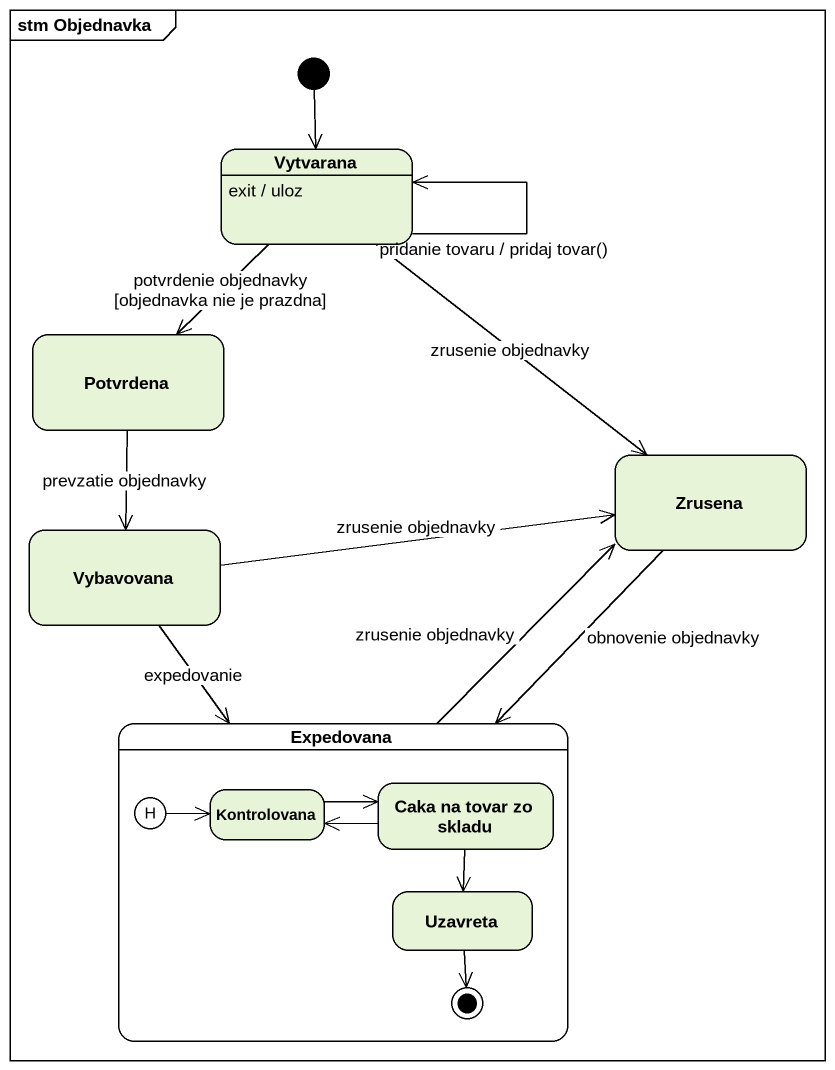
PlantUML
@startuml
mainframe stm Objednavka
hide empty description
state Vytvarana
Vytvarana : exit / uloz
state Potvrdena
state Zrusena
state Vybavovana
state Expedovana {
  state history1 <<history>>
  state Kontrolovana
  state "Caka na tovar zo skladu" as Caka_na_tovar_zo_skladu
  state Uzavreta
  Uzavreta --> [*]
}
[*] --> Vytvarana
Vytvarana --> Vytvarana : pridanie tovaru / pridaj tovar()
Vytvarana --> Potvrdena : potvrdenie objednavky [objednavka nie je prazdna]
Vytvarana --> Zrusena : zrusenie objednavky
Potvrdena --> Vybavovana : prevzatie objednavky
Zrusena --> Expedovana : obnovenie objednavky
Vybavovana -right-> Zrusena : zrusenie objednavky
Vybavovana --> Expedovana : expedovanie
Expedovana -up-> Zrusena : zrusenie objednavky
history1 -right-> Kontrolovana
Kontrolovana -right-> Caka_na_tovar_zo_skladu
Caka_na_tovar_zo_skladu -left-> Kontrolovana
Caka_na_tovar_zo_skladu --> Uzavreta
@enduml
